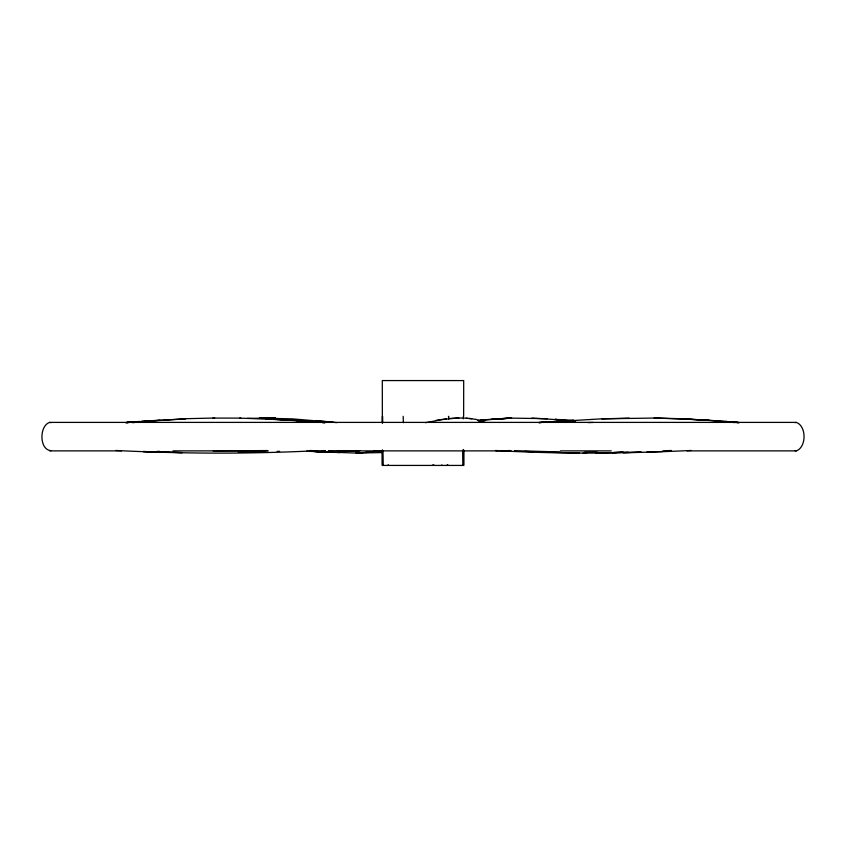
<?xml version="1.0" encoding="UTF-8"?>
<svg xmlns="http://www.w3.org/2000/svg" width="846" height="846" viewBox="0 0 846 846"><rect width="100%" height="100%" fill="white"/><g stroke="black" fill="none" stroke-linecap="round" stroke-linejoin="round"><path stroke-width="1.27" d="M463.64 416.306L463.693 380.573L382.307 380.573L382.36 422.894M382.35 422.884L382.36 416.306M463.217 450.009L463.365 465.427L463.386 449.945M382.329 451.045L382.36 465.427L463.64 465.427L463.671 450.347M463.322 418.823L463.365 416.306M388.303 464.74L387.986 465.385M447.798 464.74L446.582 465.427M357.541 451.066L358.334 450.654M359.814 450.558L356.187 452.229A419.5 8.777 -10.8 0 0 359.391 453.065L382.688 450.516M425.401 422.683L446.35 418.865M687.005 450.886L796.308 450.886C806.629 447.217 806.619 426.046 796.308 422.397L49.692 422.397C39.138 425.675 39.128 449.903 50.993 450.654M795.007 422.63L796.308 422.397M435.902 420.399L439.899 419.743M440.586 419.605L457.274 418.072M450.77 418.442L451.51 418.358M374.302 450.855L376.311 450.611M478.794 420.79L484.832 420.071L478.35 420.832M478.138 420.399L511.608 418.125L547.024 418.675M451.933 418.358L456.861 418.072M480.19 420.208L495.989 418.865M539.188 422.556L601.252 418.865L655.724 418.03L654.095 418.03M538.712 422.588L573.651 420.261L538.997 422.588M125.8 422.63L185.581 418.865M126.942 422.535L139.527 421.509L126.794 422.535M126.71 422.556L139.294 421.562L125.684 422.609M159.979 420.124L141.06 421.467L187.072 418.675L214.673 418.03M136.132 422.302L132.399 422.545L136.269 422.302M548.176 421.794L548.927 421.742M491.854 419.193L511.608 418.125M691.14 450.463C625.977 453.604 560.623 454.27 495.481 450.516L497.755 450.654M507.981 418.305L492.594 419.098L510.487 418.167M381.43 452.599L355.817 453.065L314.733 451.531L339.923 452.599M310.926 451.161L325.424 450.558M247.37 418.347L274.442 418.125L275.701 418.167L259.384 418.072L292.378 418.865L336.983 422.63M662.883 450.833L671.46 450.484M622.402 452.208L612.504 452.599L623.639 452.187M628.271 452.187L595.912 453.065M649.591 451.954L646.947 452.018L662.926 451.531M310.968 450.981C246.027 454.027 180.896 453.763 115.965 450.463M456.766 418.072L458.86 418.03M601.813 418.865L629.234 418.125M277.139 451.394L279.635 451.33M588.118 422.577L593.215 422.44M640.348 452.176L623.195 452.599L641.67 452.176M238.149 451.817L265.475 451.489M267.569 450.558L213.192 450.886M343.592 450.886L357.446 450.833M584.618 452.229L597.308 452.187M239.682 418.125L292.198 420.124L323.299 422.524M458.342 418.03L462.339 418.03M466.474 418.21L476.002 419.373L485.202 422.344M49.692 450.886L121.496 450.886M172.986 450.886L268.214 450.886M337.374 450.886L508.626 450.886M560.401 450.886L611.246 450.886M212.959 418.072L240.793 418.125M579.521 453.001L544.137 452.187M583.084 453.033L586.659 453.065M328.449 450.611L343.74 450.886M559.841 451.954L514.442 450.654M157.155 451.341L159.778 451.404M682.447 418.77L655.682 418.03L707.679 420.124M531.912 418.072L575.534 420.885M502.45 450.929L504.776 451.024M524.806 451.394L533.911 451.764M463.365 418.072L467.172 418.21M291.267 420.071L265.707 418.865L316.964 421.932M706.611 420.071L738.992 422.577M680.723 418.675L727.338 421.604M324.399 452.145L306.601 451.161M310.027 450.495L317.758 450.929M682.405 418.77L709.075 420.303M471.73 418.675L468.843 418.358M556.034 419.33L555.336 419.278L575.608 420.896M574.022 420.769L574.582 420.811M316.732 420.631L316.182 420.578L333.091 422.165M739.351 422.63L725.72 421.467L738.664 422.577M727.2 421.604L737.627 422.577M315.896 421.794L324.885 422.63M324.716 422.577L290.802 420.071L325.065 422.63M728.692 421.974L735.068 422.609M795.007 450.654L796.308 450.886M49.692 422.397L50.993 422.63M434.453 465.427L432.919 464.74M442.352 465.427L441.665 465.014M403.182 416.306L403.352 422.704M382.984 451.087L383.238 465.427M382.635 416.306L382.699 422.725M463.291 449.945L463.365 465.427M463.64 449.871L463.64 465.427M382.36 449.924L382.36 465.427M370.738 451.997L365.863 452.515L370.738 451.997M182.144 452.599L143.016 451.531L182.144 452.599M510.773 450.654L508.446 450.558L510.773 450.654M448.771 418.865L448.539 416.306L448.771 418.876"/></g></svg>
